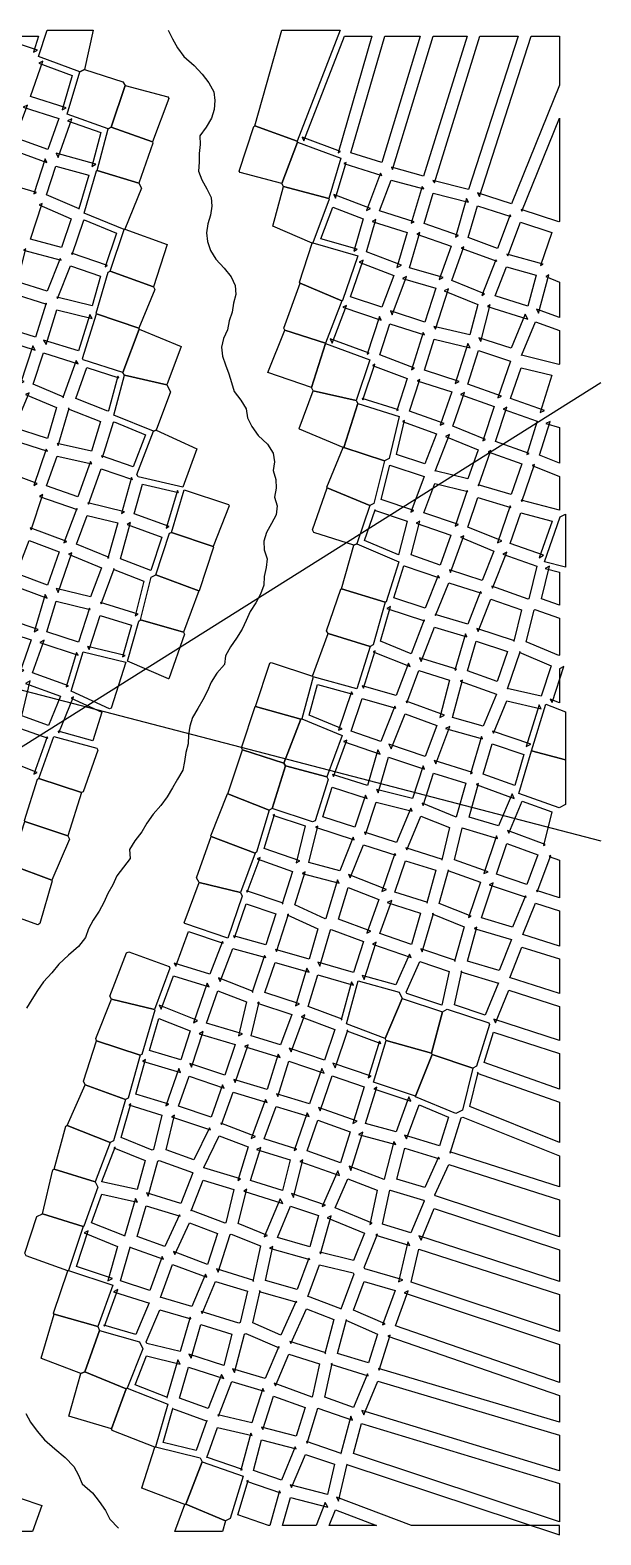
# Model space of a CAD drawing. Header units: metres. Extents: x -200 to 17000, y -360 to 16840.
# Drawn here: x 10521 to 17000, y -238 to 16840 of the extents above; entities that cross this region are included whole.
import ezdxf

# ---------------------------------------------------------------- set-up
doc = ezdxf.new("R2010")
doc.units = ezdxf.units.M
for name, color, linetype in [('AREAS_VERDES', 3, 'CONTINUOUS'), ('EIXOS_VIARIOS', 1, 'CONTINUOUS'), ('HIDROGRAFIA', 5, 'CONTINUOUS'), ('PRACAS', 8, 'CONTINUOUS'), ('QUADRAS', 7, 'CONTINUOUS')]:
    doc.layers.add(name, color=color, linetype=linetype)

msp = doc.modelspace()

# ---------------------------------------------------------------- linework, layer by layer
at = {"layer": 'AREAS_VERDES'}
for points in [[(11084.48, 16366.41), (10615.69, 16540.13), (10714.09, 16840), (11235.62, 16840), (11137.94, 16393.67)], [(14041.78, 16840), (13550.86, 15580.62), (13072.39, 15751.92), (13377.42, 16840)], [(11440.37, 15738.09), (11407.23, 15721.18), (10942.23, 15885.78), (11084.48, 16366.41), (11137.94, 16393.67), (11574, 16252.85), (11598.56, 16209.58)], [(11440.37, 15738.09), (11598.56, 16209.58), (12083.24, 16082.74), (12094.55, 16063.48), (11910.35, 15570.13)], [(11755.41, 15102.3), (11283.21, 15246.55), (11407.23, 15721.18), (11440.37, 15738.09), (11910.35, 15570.13), (11916.11, 15557.86)], [(12895.76, 15237.24), (13060.66, 15745.74), (13072.39, 15751.92), (13550.86, 15580.62), (13556.45, 15567.9), (13377.88, 15097.76), (12904.12, 15222.15)], [(13377.88, 15097.76), (13556.45, 15567.9), (14049.2, 15386.22), (13912.34, 14927.51), (13395.74, 15064.42)], [(11133.54, 14760.74), (11275.24, 15241.99), (11283.21, 15246.55), (11755.41, 15102.3), (11784.46, 15044.73), (11597.05, 14579.85), (11588.68, 14575.88)], [(13277.86, 14616.54), (13395.74, 15064.42), (13912.34, 14927.51), (13915.78, 14920.36), (13730.25, 14424.75), (13721.22, 14420.06)], [(11430.7, 14104.85), (11588.68, 14575.88), (11597.05, 14579.85), (12077.33, 14407.09), (11922.02, 13927.14)], [(13579.24, 13980.04), (13721.22, 14420.06), (13730.25, 14424.75), (14242.79, 14276.83), (14068.88, 13770.93), (14059.02, 13766.69), (13585.97, 13966.66)], [(11272.95, 13626.3), (11406.68, 14091.14), (11430.7, 14104.85), (11922.02, 13927.14), (11938.12, 13895.33), (11756.19, 13456.16), (11276.47, 13619.4)], [(13399.58, 13458.52), (13585.97, 13966.66), (14059.02, 13766.69), (13873.94, 13285.17), (13412.22, 13434.67)], [(11114.15, 13112.06), (11276.47, 13619.4), (11756.19, 13456.16), (11760.41, 13446.63), (11575.32, 12953.12), (11122.38, 13097.34)], [(11575.32, 12953.12), (11760.41, 13446.63), (12234.06, 13249.49), (12074.2, 12815.52), (11592.05, 12923.96)], [(13219.37, 12953.58), (13412.22, 13434.67), (13873.94, 13285.17), (13875.39, 13282.13), (13715.46, 12782.57)], [(13715.46, 12782.57), (13875.39, 13282.13), (14375.9, 13096.81), (14223.12, 12638.11), (13732.32, 12747.57)], [(11469.97, 12470.66), (11592.05, 12923.96), (12074.2, 12815.52), (12115.24, 12735.51), (11950.4, 12299.3), (11921.56, 12286.89)], [(13576.86, 12317.92), (13732.32, 12747.57), (14223.12, 12638.11), (14242.66, 12602.31), (14080.4, 12104.65), (14073.04, 12101.27), (13579.32, 12312.57)], [(14080.4, 12104.65), (14242.66, 12602.31), (14710.05, 12455.86), (14597.15, 11978.59), (14544.26, 11950.31)], [(11732.86, 11796.01), (11921.56, 12286.89), (11950.4, 12299.3), (12413.05, 12087.19), (12254.81, 11650.83), (11746.56, 11770.71)], [(13889.35, 11652.06), (14073.04, 12101.27), (14080.4, 12104.65), (14544.26, 11950.31), (14423.99, 11468.49), (14379.14, 11444.93), (13891.95, 11646.24)], [(12124.89, 11139.34), (12268.91, 11621.87), (12771.45, 11456.73), (12779.27, 11440.86), (12598.79, 10981.05)], [(13727.44, 11167.56), (13891.95, 11646.24), (14379.14, 11444.93), (14227.86, 11009.05), (14196.12, 10992.74), (13743.02, 11138.73)], [(16537.77, 11316.93), (16600, 11346.88), (16600, 10743.98), (16358.09, 10804.37)], [(11949.74, 10657.94), (12104.53, 11128.85), (12124.89, 11139.34), (12598.79, 10981.05), (12602.73, 10972.56), (12440.69, 10477.43), (12436.74, 10475.59)], [(14196.12, 10992.74), (14227.86, 11009.05), (14704.89, 10806.58), (14563.72, 10353.2), (14551.73, 10346.36), (14054.03, 10498.32)], [(12262.35, 10008.86), (11776.14, 10146), (11894.68, 10630.92), (11949.74, 10657.94), (12436.74, 10475.59)], [(13887.2, 10022.68), (14048.64, 10495.53), (14054.03, 10498.32), (14551.73, 10346.36), (14413.94, 9862.37), (14379.67, 9845.4), (13903.34, 9991.03)], [(11756.11, 10133.74), (11776.14, 10146), (12262.35, 10008.86), (12273.7, 9985.68), (12097.02, 9478.22), (12093.09, 9476.36), (11628.13, 9677.73)], [(13727.27, 9508.96), (13903.34, 9991.03), (14379.67, 9845.4), (14230.15, 9364.32), (13732.18, 9499.31)], [(10987.35, 9336.27), (11125.38, 9784.43), (11608.04, 9667.69), (11440.67, 9145.58), (11421.89, 9136.37)], [(13240.9, 9656.04), (13257.29, 9664.33), (13727.27, 9508.96), (13732.18, 9499.31), (13603.7, 9022.39), (13595.19, 9018.26), (13080.54, 9164.31)], [(12920.51, 8695.25), (13077.07, 9162.4), (13080.54, 9164.31), (13595.19, 9018.26), (13400.66, 8521.64), (12932.5, 8672.29)], [(16600, 8557.27), (16211.28, 8661.73), (16374.84, 9190.24), (16600, 9102.67)], [(13400.66, 8521.64), (13595.19, 9018.26), (13603.7, 9022.39), (14063.17, 8835.91), (13887.95, 8366.57), (13418.37, 8489.49)], [(10620.69, 8345.25), (10789.87, 8822.83), (11280.29, 8689.04), (11289.79, 8669.17), (11121.97, 8195.58), (11103.99, 8187.08)], [(13235.12, 7988.78), (12765.39, 8172.51), (12932.5, 8672.29), (13400.66, 8521.64), (13418.37, 8489.49), (13270.39, 8006.18)], [(16067.54, 8176.71), (16211, 8661.58), (16211.28, 8661.73), (16600, 8557.27), (16600, 8052.71), (16528.03, 8014.76), (16068.14, 8175.47)], [(13727.3, 7853.35), (13270.39, 8006.18), (13418.37, 8489.49), (13887.95, 8366.57), (13903.34, 8335.85), (13755.48, 7867.66)], [(10605.28, 8338.02), (10620.69, 8345.25), (11103.99, 8187.08), (10950.17, 7694.49), (10462.51, 7857.96), (10456.97, 7869.53)], [(12573.02, 7693.96), (12761.28, 8170.61), (12765.39, 8172.51), (13235.12, 7988.78), (13091.34, 7509.39), (13074.38, 7500.52), (12576.42, 7686.55)], [(10302.85, 7366.93), (10462.51, 7857.96), (10950.17, 7694.49), (10969.56, 7656.33), (10767.8, 7192.18)], [(12411.39, 7218.11), (12576.42, 7686.55), (13074.38, 7500.52), (12908.77, 7052.79), (12438.91, 7165.58)], [(10298.86, 7365.2), (10302.85, 7366.93), (10767.8, 7192.18), (10771.57, 7183.86), (10632.37, 6699.26), (10610.81, 6687.28), (10129.64, 6859.92), (10115.16, 6887.78)], [(12271.68, 6709.86), (12438.91, 7165.58), (12908.77, 7052.79), (12928.65, 7012.58), (12764.01, 6534.43), (12276.35, 6699.33)], [(11615.98, 6366.39), (11641.94, 6378.91), (12098.02, 6212.62), (12106.31, 6194.77), (11931.77, 5725.62), (11443.61, 5843.41), (11427.08, 5877.41)], [(14243.25, 6049), (14710.81, 5922.07), (14745.55, 5850.9), (14551.65, 5394.35), (14111.6, 5560.31)], [(11443.61, 5843.41), (11931.77, 5725.62), (11935.75, 5717.85), (11788.91, 5213.92), (11771.62, 5204.7), (11276.63, 5369.25), (11265.81, 5394.19)], [(14551.65, 5394.35), (14745.55, 5850.9), (15201.55, 5696.96), (15076.61, 5229.91), (14562.65, 5372.82)], [(15201.55, 5696.96), (15255.95, 5729.85), (15727.26, 5571.86), (15734.53, 5556.32), (15589.04, 5079.97), (15547.09, 5058.71), (15083.82, 5215.32), (15076.61, 5229.91)], [(11276.63, 5369.25), (11771.62, 5204.7), (11635.48, 4718.82), (11605.66, 4704.25), (11147.38, 4868.96), (11127.31, 4913.05)], [(14562.65, 5372.82), (15076.61, 5229.91), (15083.82, 5215.32), (14894.24, 4739.86), (14417.15, 4900.34)], [(15083.82, 5215.32), (15547.09, 5058.71), (15429.13, 4581.01), (15354.74, 4544.53), (14896.66, 4734.58), (14894.24, 4739.86)], [(11147.38, 4868.96), (11605.66, 4704.25), (11468.14, 4232.27), (11430.64, 4214.17), (10942.93, 4408.38)], [(10927.14, 4401.27), (10942.93, 4408.38), (11430.64, 4214.17), (11259.97, 3768.77), (10794.4, 3913.72)], [(10794.4, 3913.72), (11259.97, 3768.77), (11288.44, 3708.99), (11130.88, 3265.56), (11121.9, 3261.18), (10660.16, 3405.04), (10777.47, 3904.53)], [(10660.16, 3405.04), (11121.9, 3261.18), (10958.42, 2762.93), (10951.03, 2759.09), (10475.24, 2929.74), (10461.23, 2958.02), (10598.92, 3374.99)], [(10958.42, 2762.93), (11460.42, 2596.13), (11288.19, 2125.77), (10794.91, 2265.2), (10788.64, 2277.09), (10951.03, 2759.09)], [(10794.91, 2265.2), (11288.19, 2125.77), (11310.18, 2081.96), (11142.39, 1611.99), (11096.67, 1592.14), (10651.84, 1762.06), (10648.22, 1768.63)], [(11310.18, 2081.96), (11761.59, 1951.53), (11799.43, 1875.05), (11623.78, 1426.69), (11610.45, 1420.85), (11142.39, 1611.99)], [(11142.39, 1611.99), (11610.45, 1420.85), (11445.48, 966.24), (10960.87, 1108.85), (11096.67, 1592.14)], [(11610.45, 1420.85), (11623.78, 1426.69), (12083.49, 1246.71), (11942.96, 760.18), (11935.91, 756.12), (11454.31, 946.45), (11445.48, 966.24)], [(11942.96, 760.18), (12451.33, 636.7), (12473.84, 589.31), (12286.98, 110.3), (12279.2, 107.16), (11789.94, 293.12), (11788.07, 296.98), (11935.91, 756.12)], [(12473.84, 589.31), (12938.01, 429.91), (12791.64, -53.81), (12740.39, -78.84), (12286.98, 110.3)], [(10010.03, -200), (10159.18, 260.39), (10652.7, 94.58), (10549.88, -200)], [(12286.98, 110.3), (12740.39, -78.84), (12706.21, -200), (12162.29, -200), (12279.2, 107.16)]]:
    msp.add_lwpolyline(points, close=True, dxfattribs=at)
at = {"layer": 'EIXOS_VIARIOS'}
for points in [[(-200, 1640), (6000, 5840), (10000, 8440), (17000, 12840)], [(-200, 12440), (7000, 10240), (17000, 7640)]]:
    msp.add_lwpolyline(points, dxfattribs=at)
at = {"layer": 'HIDROGRAFIA'}
for points in [[(12088.65, 16840), (12137.43, 16740), (12194.96, 16640), (12264.26, 16540), (12384.71, 16440), (12475.11, 16340), (12548.17, 16240), (12607.49, 16140), (12617.24, 16040), (12608.55, 15940), (12579.57, 15840), (12520.33, 15740), (12445.89, 15640), (12451.44, 15540), (12440.17, 15440), (12439.66, 15340), (12434.1, 15240), (12470.91, 15140), (12526.5, 15040), (12576.26, 14940), (12584.27, 14840), (12568.79, 14740), (12537.54, 14640), (12525.18, 14540), (12533.54, 14440), (12569.65, 14340), (12629.44, 14240), (12724.22, 14140), (12803.12, 14040), (12848.75, 13940), (12855.42, 13840), (12831.32, 13740), (12814.2, 13640), (12779.16, 13540), (12761.1, 13440), (12714.92, 13340), (12693.86, 13240), (12706.3, 13140), (12740.01, 13040), (12776.38, 12940), (12806.11, 12840), (12838.75, 12740), (12912.12, 12640), (12973.07, 12540), (12987.65, 12440), (13036.57, 12340), (13109.95, 12240), (13217.21, 12140), (13280.76, 12040), (13296.59, 11940), (13281.69, 11840), (13311.24, 11740), (13314.24, 11640), (13293.47, 11540), (13325.67, 11440), (13313.6, 11340), (13262.53, 11240), (13204.29, 11140), (13174.94, 11040), (13176.85, 10940), (13212.71, 10840), (13202.47, 10740), (13176.37, 10640), (13173.76, 10540), (13137.88, 10440), (13084.66, 10340), (13019.1, 10240), (12973.54, 10140), (12926.35, 10040), (12865.47, 9940), (12796.05, 9840), (12737.55, 9740), (12725.79, 9640), (12641.58, 9540), (12576.56, 9440), (12536.12, 9340), (12480.18, 9240), (12425.09, 9140), (12362.76, 9040), (12334.68, 8940), (12317.34, 8840), (12315.57, 8740), (12288.09, 8640), (12273.13, 8540), (12254.87, 8440), (12193.89, 8340), (12139.03, 8240), (12077.82, 8140), (12003.87, 8040), (11917.77, 7940), (11845.51, 7840), (11789.48, 7740), (11711.15, 7640), (11651.25, 7540), (11657.58, 7440), (11580.08, 7340), (11504.49, 7240), (11459.49, 7140), (11405.34, 7040), (11358.26, 6940), (11305.99, 6840), (11237.47, 6740), (11185.55, 6640), (11150.9, 6540), (11070.47, 6440), (10956.85, 6340), (10845.55, 6240), (10768.33, 6140), (10671.84, 6040), (10603.38, 5940), (10540.32, 5840), (10480.5, 5740)], [(10471.63, 1140), (10524.51, 1040), (10599.99, 940), (10684.49, 840), (10800.44, 740), (10918.39, 640), (11017.26, 540), (11068.77, 440), (11111.22, 340), (11229.42, 240), (11306.6, 140), (11375.92, 40), (11427.66, -60), (11525.37, -160)]]:
    msp.add_lwpolyline(points, dxfattribs=at)
at = {"layer": 'PRACAS'}
for points in [[(10840.51, 12125.41), (10965.7, 12549.02), (10952.04, 12542.56), (11322.09, 12396.32), (11219.24, 12061.37), (10827.69, 12149.43)], [(15294.47, 10685.88), (15443.76, 11101.78), (15406.41, 11083.62), (15785.99, 10928.13), (15652.55, 10592.66), (15280.35, 10712.59)], [(15769.58, 10508.12), (15931.69, 10915.65), (15886.76, 10893.65), (16272.52, 10757.84), (16182.45, 10385.58), (16175.47, 10381.81), (15760.35, 10527.97)], [(12678.97, 6041.17), (12823.54, 6416.1), (13196.97, 6313.75), (13183.16, 6337.09), (13039.84, 5922.81), (13054.56, 5930.37), (12658.85, 6082.21)], [(12955.64, 5303.25), (13358.82, 5180.15), (13337.57, 5219.6), (13212.22, 4816.24), (12831.92, 4931.34), (12849.79, 4894.7), (12997.24, 5325.4)], [(12825.86, 4786.91), (13210.96, 4670.34), (13192.58, 4703.58), (13031.41, 4262.42), (13078.12, 4284.12), (12686.04, 4434.81), (12693.69, 4417.73)], [(13312.3, 4623.31), (13689.11, 4508.85), (13667.32, 4550.94), (13520.17, 4126.18), (13549.41, 4141.32), (13178.21, 4256.26)], [(15109.07, 3464.82), (16530, 2997.28), (16530, 2638.35), (14933, 3154.37), (14958.48, 3106.97)], [(12802.91, 3176.35), (13135.8, 3041.52), (13047.88, 2642.92), (13060.81, 2650.9), (12638.63, 2780.26), (12654.16, 2744.8), (12792.27, 3171.62)], [(12138.48, 2832.5), (12527.09, 2685.97), (12511.19, 2722.28), (12356.02, 2355.71), (11998.81, 2460.85), (12001.24, 2456.52)]]:
    msp.add_lwpolyline(points, close=True, dxfattribs=at)
at = {"layer": 'QUADRAS'}
for points in [[(10617.45, 16770), (10558.65, 16590.81), (10605.58, 16612.62), (10177.3, 16752.15), (10168.99, 16770)], [(13626.61, 15582.23), (14089.62, 16770), (14401.74, 16770), (14016.05, 15447.88), (14043.49, 15462.93), (13608.57, 15623.29)], [(14161.6, 15446.91), (14547.57, 16770), (14950.17, 16770), (14513.53, 15337.68)], [(14635.68, 15258.25), (15096.53, 16770), (15480.98, 16770), (14986.87, 15184.01), (14621.81, 15282.83)], [(15109.9, 15108.23), (15627.61, 16770), (16061.95, 16770), (15498.64, 15030.83), (15094.08, 15134.18)], [(16530, 16214.21), (15985.89, 14869.36), (15599.86, 14992.8), (15620.66, 14953.21), (16209.11, 16770), (16530, 16770)], [(10930.01, 15958.21), (10526.2, 16084.66), (10666.43, 16486.52), (10618.72, 16464.35), (10998.78, 16323.52), (10883.6, 15934.34)], [(10721.52, 15483), (10315.24, 15633.6), (10339.02, 15587.13), (10490.57, 15988.05), (10441.94, 15964.34), (10846.39, 15837.69)], [(10839.28, 15395.9), (10993.27, 15833.31), (10947.36, 15809.7), (11323.24, 15676.65), (11222.93, 15292.73), (11265.86, 15317.26), (10818.57, 15441.62)], [(16530, 14666.67), (16524.04, 14663.42), (16094.07, 14804.67), (16103.5, 14786.75), (16530, 15840.93)], [(10196.35, 15087.92), (10311.62, 15485.63), (10712.21, 15337.14), (10693.3, 15378.87), (10563.44, 14982.71), (10595.33, 14998.38), (10180.43, 15117.82)], [(10707.2, 14971.83), (10813.99, 15297.59), (11188.01, 15193.59), (11075.7, 14812.14), (11076.51, 14812.48)], [(13987.15, 14933.4), (14108.06, 15338.67), (14082.75, 15324.79), (14512.67, 15191.36), (14498.31, 15216.83), (14341.02, 14793.42), (14383.47, 14815.38), (13966.87, 14975.7)], [(14488.47, 14788.32), (14618.61, 15138.66), (14988.41, 15038.56), (14973.08, 15063.72), (14847.22, 14647.45), (14879.65, 14665.07)], [(10527.31, 14467.06), (10659.37, 14873.86), (10622.67, 14855.83), (10989.05, 14697.75), (10877.03, 14372.87)], [(14992.31, 14643.59), (15096.75, 14989.01), (15497.49, 14886.63), (15476.16, 14927.24), (15349.63, 14489.69), (15382.54, 14507.02)], [(13822.32, 14471.03), (13956.57, 14829.66), (14302.24, 14696.64), (14193.8, 14329.97), (14234.78, 14351.99)], [(14338.07, 14324.16), (14446.36, 14690.29), (14403.73, 14668.24), (14800.43, 14543.24), (14683.39, 14145.11), (14735.86, 14170.42)], [(15493.96, 14484.83), (15598.47, 14846.26), (15977.81, 14724.96), (15968.72, 14742.24), (15826, 14362.76)], [(10989.95, 14308.69), (10997.66, 14293.24), (11132.45, 14684.14), (11134.23, 14684.9), (11501.4, 14535.78), (11372.82, 14152.41), (11399.51, 14167.65)], [(14828.67, 14142.92), (14945.91, 14541.74), (14912.06, 14523.35), (15298.54, 14388.09), (15163.33, 14009.96), (15210.24, 14030.42)], [(15933.37, 14297.09), (15943.41, 14277.23), (16087.2, 14659.57), (16441.91, 14543.04), (16314.48, 14169.08), (16342.75, 14184.06)], [(10378.75, 13982.62), (10472.73, 14357.83), (10446.81, 14343.75), (10873.32, 14228.88), (10863.43, 14248.69), (10714.08, 13875.8)], [(15307.56, 13997.52), (15444.92, 14381.64), (15413.66, 14365.19), (15817.05, 14216.89), (15808.28, 14234.21), (15649.78, 13829.8), (15680.11, 13846.29)], [(14157.93, 13814.66), (14300.07, 14228.15), (14257.43, 14205.23), (14648.91, 14053.93), (14513.11, 13694.29)], [(10824.12, 13808.54), (10832.09, 13793.91), (10980.3, 14163.95), (11321.03, 14046.6), (11224.28, 13710.32)], [(14610.18, 13652.18), (14630.88, 13609.86), (14794.54, 14043.28), (14747.88, 14020.78), (15125.91, 13909.33), (15000.51, 13526.48)], [(15798.14, 13824.66), (15927.05, 14153.59), (16265.19, 14060.24), (16169.63, 13707.21)], [(16292.75, 13626.24), (16410.58, 14061.57), (16375.62, 14043.03), (16530, 13979.85), (16530, 13579.36), (16268.02, 13674.69)], [(10580.68, 13353.67), (10213.49, 13473.01), (10336.01, 13878.79), (10303.08, 13859.79), (10706.85, 13731.17), (10701.77, 13740.49)], [(15104.41, 13476.2), (15121.64, 13446.53), (15271.63, 13904.46), (15220.02, 13881.95), (15601.37, 13727.16), (15511.67, 13379.74)], [(10701.98, 13272.5), (10824.61, 13664.27), (11225.2, 13565.94), (11201, 13613.22), (11068.66, 13199.59), (10674.98, 13322.47)], [(13926.33, 13337.91), (13950.07, 13288.14), (14113.78, 13714.04), (14071.86, 13696.01), (14504.63, 13549.34), (14485.11, 13589.27), (14347.31, 13160.83), (14371.19, 13173.19)], [(15637.01, 13305.18), (15744.63, 13722.01), (15712.92, 13704.78), (16169.1, 13560.54), (16141.19, 13615.22), (15981.92, 13229.15), (15613.29, 13348.4)], [(14492, 13153.46), (14605.58, 13506.59), (14998.33, 13380.1), (14982.96, 13406.54), (14850.64, 12985.2), (14884.25, 13002.26)], [(16099.65, 13147.44), (16257.31, 13529.6), (16530, 13430.38), (16530, 13050.21), (16523.24, 13046.69), (16097.04, 13152.05)], [(10049.57, 13002.85), (10168.93, 13370.8), (10133.2, 13351.9), (10578.07, 13207.31), (10551.04, 13257.35), (10411.24, 12830.83), (10455.47, 12851.22)], [(14996.16, 12981.29), (15106.26, 13331.88), (15515.9, 13234.87), (15489.47, 13283.01), (15344.98, 12830.53), (15391.59, 12852.95)], [(10555.01, 12819.97), (10671.95, 13176.76), (11066.67, 13053.55), (11045.69, 13091.07), (10893.52, 12669.76), (10905.51, 12675.43)], [(15489.7, 12823.49), (15610.61, 13202.12), (15974.45, 13084.42), (15974.52, 13084.31), (15830.33, 12665.55), (15872.81, 12685.37)], [(11038.47, 12658.95), (11165.34, 13010.2), (11528.15, 12894.67), (11516.93, 12914.23), (11410.27, 12518.16), (11403.64, 12514.63)], [(14299.16, 12644.9), (14433.32, 13047.71), (14409.32, 13035.29), (14801.05, 12884.29), (14682.84, 12520.95), (14701.76, 12531.81), (14290.56, 12660.65)], [(15975.7, 12657.74), (16096.31, 13008.02), (16443.2, 12922.26), (16311.15, 12498.62), (16360.42, 12523.12)], [(14828.67, 12516.67), (14945.72, 12876.46), (14914.49, 12860.61), (15307.17, 12733.16), (15176.54, 12355.61), (15220.92, 12376.39)], [(10335.42, 12306.45), (10512.17, 12723.19), (10469.81, 12703.67), (10822.44, 12558.25), (10718.42, 12206.25), (10321.87, 12333.34)], [(15320.9, 12344.66), (15453.28, 12727.26), (15406.38, 12704.7), (15788.4, 12566.99), (15660.01, 12178.35), (15691.77, 12194.29)], [(15805.26, 12171.7), (15933.22, 12559.07), (15890.61, 12539.19), (16278.23, 12403.56), (16159.89, 12023.5), (16185.23, 12035.7)], [(11343.26, 11988.31), (11466.44, 12389.46), (11473.95, 12393.46), (11831.59, 12247.93), (11691.74, 11884.15), (11331.37, 12007.93)], [(14680, 12024.73), (14771.19, 12410.24), (14747.9, 12396.87), (15133.35, 12259.02), (15001.52, 11917.43)], [(16530, 11925.5), (16303.82, 12014.85), (16423.11, 12397.94), (16375.92, 12374.47), (16530, 12330.26)], [(10197.5, 11845.7), (10316.29, 12188.12), (10716.87, 12059.74), (10704.88, 12082.19), (10562.18, 11670.71), (10600.47, 11692.59)], [(15117.93, 11838.03), (15119.69, 11834.79), (15279.67, 12249.31), (15235.03, 12228.41), (15606.58, 12077.76), (15489.62, 11746.4)], [(10708.85, 11666.34), (10826.69, 12006.15), (11222.71, 11917.1), (11207.46, 11942.26), (11063.87, 11544.24)], [(15610.9, 11669.37), (15751.46, 12067.6), (15721.99, 12052.81), (16100.66, 11917.27), (15981.64, 11568.87), (15605.07, 11680.06)], [(11182.49, 11460.49), (11327.1, 11861.36), (11684.3, 11738.67), (11671.53, 11762.26), (11557.07, 11352.27), (11591.77, 11372.52), (11174.89, 11475.29)], [(14507.51, 11514.05), (14604.65, 11903.22), (14603.58, 11902.65), (14994.36, 11772.22), (14994.3, 11772.34), (14841.65, 11369.89), (14876.91, 11388.58)], [(16102.43, 11489.38), (16245.97, 11909.55), (16220.42, 11897.27), (16530, 11774.97), (16530, 11390.87), (16530.64, 11391.18), (16093.18, 11506.18)], [(11701.72, 11349.75), (11795.91, 11687.15), (12206.42, 11590.32), (12194.03, 11615.75), (12066.34, 11187.92), (12099.68, 11205.1)], [(15382.9, 11227.86), (14988.82, 11363.14), (15114.57, 11694.67), (15487.82, 11602.65), (15481.45, 11614.33), (15346.86, 11210.34)], [(10532.37, 11169.37), (10664.51, 11567.95), (10626.93, 11546.47), (11056.9, 11398.59), (11050.71, 11410.64), (10903.27, 11020.25), (10938.47, 11035.16), (10521.75, 11192.05)], [(15491.06, 11200.23), (15602.53, 11534.83), (15978.75, 11423.75), (15970.05, 11439.55), (15825.56, 11019.57), (15874.09, 11043.33)], [(11047.67, 11006.36), (11170.71, 11332.13), (11515.7, 11247.08), (11404.11, 10847.96), (11418.16, 10854)], [(14315.45, 11047.92), (14436.2, 11395.83), (14429.94, 11392.54), (14799.17, 11267.13), (14701.6, 10884.6), (14701.01, 10884.27)], [(15971.14, 11012.37), (16091.39, 11361.9), (16446.62, 11268.51), (16300.7, 10852.25), (16348.56, 10879.49)], [(11547.08, 10839.39), (11662.33, 11251.61), (11623.8, 11229.12), (12016.84, 11086.25), (11892.44, 10707.8), (11891.26, 10707.22)], [(14845.67, 10882.99), (14943.17, 11265.25), (14903.71, 11244.34), (15297.64, 11109.1), (15175.63, 10769.18)], [(10368.19, 10673.53), (10510.92, 11046.53), (10851.47, 10918.32), (10720.39, 10541.29)], [(10838.96, 10456.01), (10995.91, 10907.44), (10958.56, 10891.63), (11329.8, 10738.96), (11207.51, 10406.43), (10815.24, 10501.77)], [(14651.01, 10398.06), (14763.32, 10758.78), (14768.38, 10761.55), (15169.19, 10623.3), (15154.74, 10650.66), (15006.28, 10280.57)], [(11328.23, 10329.08), (11474.07, 10725.65), (11464, 10721.32), (11812.05, 10587.67), (11714.99, 10190.65), (11746.65, 10210.02), (11320.8, 10342.89)], [(16416.36, 10756.99), (16368.35, 10729.67), (16530, 10689.31), (16530, 10313.25), (16326.12, 10384.07)], [(10003.12, 10289.24), (10030.31, 10450.97), (10279.32, 10557.36), (10713.18, 10394.46), (10692.57, 10434.21), (10565.86, 10011.11), (10614.56, 10039.09), (10013.21, 10236.95)], [(15123.34, 10196.33), (15272.44, 10568.05), (15642.81, 10448.71), (15633.21, 10469.37), (15488.05, 10098.62), (15117.68, 10207.84)], [(10711.53, 10009.53), (10815.76, 10357.57), (11204.8, 10263.02), (11196.82, 10277.85), (11070.21, 9891.68)], [(14611.23, 10299.72), (14571.34, 10276.95), (14996.88, 10136.22), (14992.11, 10145.95), (14845.11, 9762.62), (14498.45, 9903.57)], [(15605.88, 10015.56), (15749.84, 10383.25), (16098.26, 10260.57), (16010.24, 9903.94), (16020.68, 9909.48), (15590.31, 10049.35)], [(16152.96, 9897.97), (16241.98, 10258.62), (16249.28, 10262.56), (16530, 10165.05), (16530, 9746.78), (16520.9, 9742.14)], [(9859.69, 9714.73), (9995.29, 10095.46), (10532.73, 9918.63), (10403.59, 9549.5), (10448.59, 9575.9)], [(11190.94, 9810.54), (11317.71, 10197.2), (11670.33, 10087.18), (11569.11, 9726.48), (11599.63, 9741.74), (11171.69, 9845.24)], [(10956.71, 9399.25), (10550.2, 9544.63), (10679.82, 9915.13), (10632.72, 9888.07), (11066.99, 9745.37), (11049.71, 9776.54), (10929.78, 9387.16)], [(14960.95, 9673.68), (15110.61, 10063.97), (15479.56, 9955.17), (15464.86, 9987.06), (15340.26, 9574.91), (15362.04, 9585.69), (14940.59, 9716.95)], [(14305.73, 9371.64), (14437.61, 9795.98), (14416.76, 9785.66), (14833.21, 9616.33), (14814.5, 9656.09), (14678.01, 9288.88), (14291.87, 9397.36)], [(15484.73, 9569), (15585.88, 9903.58), (15937.99, 9789.15), (15821.03, 9448.05)], [(15940.13, 9363.76), (16084.53, 9784.88), (16074.09, 9779.33), (16436.79, 9625.73), (16322.69, 9282.37), (15937.79, 9368.29)], [(14796.7, 9206.36), (14932.87, 9572.72), (15283.17, 9463.63), (15170.31, 9036.94), (15225.55, 9063.81), (14789.04, 9223.64)], [(16445.4, 9207.68), (16580.97, 9615.63), (16530, 9589.69), (16530, 9205), (16423.48, 9246.43)], [(10425.71, 9056.68), (10520.98, 9456.06), (10468.39, 9425.2), (10867.15, 9282.59), (10730.73, 8949.24)], [(13687.4, 9063.96), (13781.53, 9413.4), (14182.8, 9304.63), (14168.32, 9331.51), (14021.75, 8894.68), (14063.24, 8911.43)], [(15427.52, 9461.9), (15402.84, 9449.68), (15814.69, 9301.55), (15813.55, 9303.75), (15663.66, 8941.04), (15315.17, 9037.1)], [(10847.26, 8864.34), (11013.86, 9271.44), (10987, 9259.38), (11336.51, 9098.6), (11233.85, 8774.27), (10838.1, 8882.23)], [(14166.19, 8885.03), (14289.52, 9252.6), (14670.51, 9145.56), (14661.18, 9166.62), (14502.53, 8766.99)], [(15781.54, 8859.73), (15932.88, 9225.94), (16323.56, 9138.73), (16299.04, 9182.08), (16153.07, 8710.4), (16205.23, 8737.43), (15769.04, 8884.97)], [(14619.66, 8682.58), (14777, 9078.96), (15139, 8946.41), (15007.05, 8596.18), (14592.03, 8735.7)], [(10352.51, 8937.7), (10348.29, 8935.52), (10720.7, 8804.34), (10713.82, 8817.78), (10564.47, 8396.19), (10602.89, 8414.22), (10229.16, 8561.82)], [(15124.53, 8510.9), (15285.09, 8937.08), (15236.64, 8913.52), (15655.91, 8797.96), (15644.22, 8821.55), (15518.68, 8400.34), (15543.24, 8414.02), (15106.6, 8550.13)], [(13964.2, 8370.66), (14117.97, 8782.54), (14079.59, 8767.05), (14493.47, 8621.8), (14467.87, 8671.02), (14349.57, 8267.09), (13952.71, 8393.58)], [(16021.46, 8267.69), (15663.62, 8396.5), (15765.52, 8738.37), (16124.77, 8616.85)], [(14471.33, 8184.73), (14589.67, 8588.8), (14997.69, 8451.62), (14980.95, 8488.27), (14861.42, 8118.87), (14453.51, 8221.82)], [(14983.2, 8040.48), (15101.2, 8405.17), (15465.44, 8291.63), (15358.75, 7908.11), (15358.67, 7908.07), (14970.68, 8065.79)], [(14208.02, 7793.79), (13843.12, 7912.72), (13948.96, 8247.84), (14346.58, 8121.1), (14329.23, 8157.21)], [(15610.67, 8291.33), (15583.88, 8276.41), (16016.96, 8120.52), (15991.36, 8173.46), (15837.83, 7808.06), (15504.04, 7908)], [(14327.39, 7709.17), (14450.46, 8078.2), (14859.4, 7974.99), (14842.85, 8008.46), (14680.73, 7619.11), (14314.94, 7737.43)], [(15954.68, 7724.77), (16107.18, 8087.68), (16444.43, 7969.82), (16347.11, 7585.72), (16368.89, 7597.23), (15939.94, 7755.71)], [(13293.42, 7939.49), (13275.52, 7930.65), (13643.86, 7807.45), (13540.58, 7389.41), (13581.38, 7410.42), (13177.55, 7553.16)], [(14797.93, 7536.39), (14957.65, 7919.96), (15280.94, 7788.54), (15194.45, 7422.26), (15201.94, 7426.7), (14786.03, 7558.65)], [(13787.58, 7805.46), (13761.35, 7792.13), (14200.98, 7648.83), (14187.63, 7679.15), (14036.31, 7299.94), (13685.42, 7391.95)], [(15423.75, 7784.11), (15425.89, 7785.26), (15828.17, 7664.81), (15813.68, 7695.22), (15671.62, 7267.47), (15718.54, 7288.23), (15338.31, 7422.32)], [(14155.23, 7220.2), (14304.28, 7593.73), (14672.14, 7474.74), (14661.61, 7494.44), (14513.36, 7063.47), (14567.52, 7087.77), (14136.11, 7257.38)], [(16159.25, 7144.21), (15816.66, 7260.01), (15932.61, 7609.16), (16283.9, 7479.38)], [(13130.68, 7450.97), (13096.76, 7433.23), (13499.1, 7291.02), (13381.5, 6925.2), (13391.97, 6930.32), (12978.52, 7069.64), (12984.88, 7056.78)], [(15125.17, 7304.18), (15022.45, 6933.82), (15034.13, 6939.71), (14659.28, 7057.28), (14781.69, 7413.15)], [(16277.01, 7059.23), (16430.26, 7471.31), (16412.35, 7461.85), (16530, 7418.24), (16530, 6993.03), (16269.36, 7075.61)], [(13644.34, 7285.37), (13609.11, 7267.23), (14030.42, 7156.75), (14010.7, 7195.12), (13877.59, 6757.18), (13871.9, 6754.41), (13524.7, 6913.21)], [(15270.58, 7304.64), (15263.29, 7300.32), (15633.19, 7169.88), (15498.56, 6768.21), (15528.43, 6783.04), (15165.87, 6927.11)], [(14388.13, 6615.13), (14021.86, 6750.44), (14130.86, 7109.02), (14480.38, 6971.6), (14343.41, 6591.74)], [(15778.02, 7161.45), (15731.68, 7140.96), (16150.43, 6999.41), (16142.52, 7016.35), (15996.28, 6660.47), (15645.1, 6764.88)], [(12839.75, 6539.39), (12972.2, 6924.04), (13309.19, 6810.48), (13196.6, 6459.01), (12829.69, 6559.58)], [(14625.08, 6960.15), (14574.09, 6937.28), (14953.88, 6818.16), (14850.44, 6463.27), (14490.05, 6585.69)], [(16112.89, 6575.91), (16259.2, 6931.97), (16530, 6846.17), (16530, 6445.32), (16112.39, 6577.07)], [(13454.46, 6805.04), (13440.04, 6797.98), (13788.72, 6638.5), (13688.27, 6294.07), (13306.02, 6404.38), (13319.05, 6382.35)], [(14972.03, 6380.11), (15098.96, 6815.61), (15085.02, 6808.58), (15447.44, 6664.58), (15339.58, 6273.51), (15350.87, 6279.98), (14956.41, 6411.57)], [(12173.73, 6215.79), (12318.6, 6611.15), (12714.24, 6477.36), (12704.59, 6496.74), (12561.01, 6124.41), (12156.81, 6252.22)], [(13931.39, 6627.66), (13939.5, 6631.62), (14305.73, 6496.33), (14191.98, 6145.08), (13785.43, 6262.25), (13811.37, 6216.11)], [(14450.82, 6489.93), (14405.89, 6466.43), (14847.31, 6316.48), (14829.18, 6353.01), (14671.64, 6005.24), (14290.21, 6108.78), (14313.64, 6066.33)], [(15590.76, 6657.69), (15562.17, 6643.49), (15985.57, 6517.6), (15985.04, 6518.83), (15847.09, 6168), (15485.17, 6274.79)], [(15964.96, 6085.19), (16101.95, 6433.56), (16530, 6298.52), (16530, 5904.98), (15963.79, 6087.69)], [(13304.34, 6259.15), (13688.97, 6148.15), (13662.88, 6194.55), (13534.13, 5765.39), (13577.46, 5788.25), (13186.16, 5917.55)], [(14788.16, 5923.18), (14944.37, 6268.01), (15276.78, 6157.11), (15193.91, 5774.14), (15193.15, 5773.68), (14795.63, 5907.87)], [(15420.31, 6158.41), (15408.28, 6151.51), (15838.8, 6024.48), (15836.99, 6028.34), (15687.14, 5659.14), (15337.62, 5776.3)], [(12008.12, 5730.1), (12148.7, 6107.95), (12552.98, 5980.12), (12532.33, 6022.25), (12374.76, 5574), (12422.73, 5598.95), (11986.08, 5773.13)], [(13785.63, 6116.49), (14190.43, 5999.83), (14168.31, 6039.93), (14052.11, 5608.62), (14064.92, 5615.12), (13678.6, 5759.77)], [(12650.25, 5935.56), (12976.71, 5810.29), (12887.36, 5425.5), (12932.36, 5449.46), (12522.07, 5570.9)], [(15803.62, 5573.85), (15953.77, 5943.81), (16530, 5757.87), (16530, 5374.01), (15785.01, 5613.62)], [(13102.67, 5797.7), (13492.75, 5668.8), (13364.26, 5324.87), (13031.32, 5426.53), (13119.52, 5806.34)], [(13597.62, 5640.6), (13981.23, 5496.96), (13863.88, 5148.54), (13461.69, 5284.4), (13483.48, 5243.94), (13640.02, 5662.97)], [(11981.4, 5624.27), (12339.78, 5481.31), (12233.36, 5153.25), (11875.53, 5260.96)], [(12438.85, 5449.53), (12850.09, 5327.81), (12730.59, 4978.77), (12334.27, 5113.47), (12353.79, 5070.79), (12484.32, 5473.18)], [(14115.77, 5483.92), (14501.63, 5338.4), (14487.39, 5366.27), (14359, 4949.34), (14393.11, 4966.64), (13958.63, 5115.87), (13983.26, 5064.38), (14126.39, 5489.31)], [(16530, 4820.24), (15675.54, 5123.54), (15780.73, 5467.93), (16530, 5226.95)], [(11796.38, 5138.57), (12228.3, 5008.56), (12207.81, 5053.37), (12060.82, 4631.15), (12094.25, 4649.04), (11721.23, 4765.4), (11830.95, 5157.01)], [(13458.7, 5137.63), (13857.46, 5002.94), (13832.59, 5054.94), (13693.61, 4653.8), (13316.79, 4768.27), (13334.16, 4736.86)], [(12326.43, 4968.27), (12724.06, 4833.12), (12706.55, 4869.02), (12575.5, 4502.96), (12207.34, 4626.21)], [(13951.43, 4970.32), (14311.51, 4846.64), (14183.17, 4429.97), (14234.77, 4457.21), (13792.73, 4613.22), (13813.69, 4572.74)], [(15607.36, 5010.77), (15593.91, 5003.96), (16530, 4671.68), (16530, 4214.2), (15511.67, 4623.29)], [(14422.63, 4824.64), (14843.2, 4683.18), (14820.97, 4731.75), (14674.41, 4335.62), (14329.68, 4430.05), (14456.51, 4841.82)], [(11641.21, 4643.71), (12017.84, 4526.23), (11922.32, 4134.71), (11908.54, 4127.6), (11552.97, 4273.18), (11664.2, 4654.95)], [(14794.88, 4257.76), (14937.05, 4642.03), (15269.22, 4504.22), (15169.21, 4177.06), (14771.64, 4297.85)], [(12124.35, 4506.36), (12566.96, 4358.18), (12556.71, 4381.06), (12380.38, 4018.83), (12065.7, 4131.75), (12162.01, 4526.52)], [(13786.4, 4466.99), (14153.31, 4337.49), (14042.7, 3985.45), (13666.04, 4119.54)], [(15431.96, 4504.44), (16530, 4063.32), (16530, 3713), (15284.69, 4108.03), (15290.72, 4095.66), (15412.81, 4495.05)], [(12668.79, 4291.45), (12994.63, 4166.23), (12877.92, 3785.74), (12909.04, 3804.68), (12493.56, 3929.45), (12493.09, 3930.49)], [(14249.72, 4306.8), (14671.63, 4191.22), (14650.04, 4228.45), (14540.85, 3797.78), (14538.48, 3796.56), (14142, 3947.5), (14162.02, 3898.13), (14298.5, 4332.54)], [(11470.48, 4155.68), (11827.87, 4009.35), (11736.92, 3681.29), (11336.94, 3769.94), (11336.08, 3771.76), (11486.07, 4163.2)], [(13092.25, 4136.32), (13472.42, 4018.6), (13386.97, 3670.33), (13024.29, 3785.51), (13138.48, 4157.8)], [(14774.73, 4150.59), (15166.17, 4031.66), (15157.55, 4049.34), (15000.64, 3704.48), (14685.35, 3798.06)], [(11987.81, 4010.96), (12364.13, 3875.92), (12366.9, 3869.73), (12231.79, 3522.56), (11841.32, 3644.53), (11861.64, 3607.15), (11971.22, 4002.4)], [(13582.36, 4000.72), (14034.63, 3839.72), (14012.71, 3893.78), (13837.36, 3487.72), (13873.82, 3505.76), (13486.94, 3636.16), (13511.51, 3590.38), (13616.53, 4018.42)], [(15272.93, 3964.88), (16530, 3566.12), (16530, 3144.66), (15120.95, 3608.3), (15115.88, 3619.71)], [(12484.54, 3785.98), (12834.92, 3680.76), (12741.86, 3302.42), (12733.42, 3298.67), (12344.44, 3449.04), (12349.28, 3438.43)], [(14126.3, 3803.67), (14461.6, 3676.03), (14376.51, 3286.15), (14403.69, 3300.52), (13983.9, 3473.92)], [(11333.69, 3627.27), (11740.36, 3537.13), (11717.98, 3578.29), (11591.43, 3153.48), (11593.7, 3154.58), (11219.32, 3305.4)], [(12946.22, 3663.41), (13388.88, 3522.83), (13360.84, 3575.05), (13178.72, 3143.57), (13214.7, 3160.61), (12884.09, 3294.52), (12979.86, 3683.89)], [(14608.1, 3674.95), (14988.27, 3562.12), (14993.33, 3550.74), (14841.02, 3188.8), (14520.09, 3287.45), (14604.22, 3672.95)], [(11840.2, 3498.21), (12222.63, 3378.75), (12215.61, 3394.12), (12049.99, 3033.84), (11735.68, 3147.36)], [(13477.57, 3491.58), (13793.71, 3385.02), (13695.54, 3031.74), (13328.01, 3137.24)], [(12328.73, 3305.01), (12648.31, 3181.47), (12535.38, 2832.47), (12149.12, 2978.11), (12163.51, 2945.61)], [(13894.04, 3359.56), (14316.64, 3185), (14193.4, 2876.97), (13810.37, 2969.16), (13818.87, 2952.68), (13937.98, 3381.3)], [(11179.19, 3211.23), (11133.58, 3189), (11512.17, 3036.49), (11403.65, 2645.7), (11454.63, 2671.82), (11046.67, 2807.37)], [(14445.07, 3164.04), (14832.94, 3044.82), (14810.41, 3086.74), (14702.47, 2633.85), (14752.17, 2656.66), (14319.76, 2781.37), (14312.25, 2797.16), (14462.78, 3173.4)], [(11653.74, 3028.11), (12034.81, 2890.47), (12021.55, 2920.44), (11881.72, 2537.37), (11548.37, 2643.61), (11655.36, 3028.89)], [(13238.91, 3017.17), (13695.72, 2886.04), (13686.39, 2904.12), (13552.94, 2548.58), (13192.5, 2648.61), (13277.86, 3035.61)], [(14935.21, 3006.53), (16530, 2491.22), (16530, 2069.47), (14845.62, 2630.6)], [(13806.63, 2826.06), (14187.02, 2734.51), (14194.13, 2719.56), (14046.91, 2325.28), (14049.75, 2326.59), (13670.72, 2470.43), (13672.09, 2467.63)], [(12627.25, 2637.32), (12987.81, 2526.84), (12906.9, 2173.69), (12888.64, 2163.88), (12461.15, 2297.46), (12473.23, 2273.47)], [(14312.98, 2637.62), (14666.01, 2535.81), (14521.39, 2144.05), (14550.13, 2157.45), (14191.33, 2311.82)], [(11469.12, 2521.93), (11876.93, 2391.96), (11873.9, 2397.36), (11721.29, 2036.03), (11359.02, 2140.71), (11364.33, 2130.12), (11516.73, 2546.33)], [(13120.58, 2523.28), (13546.89, 2404.97), (13542.62, 2413.7), (13368.06, 2028.58), (13049.22, 2167.97), (13132.28, 2530.49)], [(14766.75, 2509.31), (16530, 1921.91), (16530, 1490.49), (14667.49, 2135.55), (14813.36, 2530.7)], [(11991.91, 2316.95), (12347.26, 2212.35), (12337.06, 2232.61), (12223.75, 1842.74), (11847.74, 1935.25), (11838.55, 1953.83)], [(13656.6, 2326.05), (13968.62, 2207.64), (13866.02, 1821.06), (13878.85, 1828.56), (13470.98, 1956.48), (13479.71, 1935.78)], [(12459.25, 2151.38), (12811.31, 2041.37), (12718.54, 1684.52), (12322.18, 1813.56), (12347.45, 1766.72)], [(14103.51, 2197.2), (14465.63, 2041.4), (14363.16, 1713.82), (14011.19, 1822.27), (14111.7, 2201)], [(12955.9, 2041.09), (12971.17, 2049.29), (13349.68, 1883.83), (13343.05, 1899.52), (13188.27, 1536.42), (12817.97, 1648.13), (12842.43, 1604.66)], [(14580.97, 2017.36), (16530, 1342.33), (16530, 1039.68), (14474.72, 1651.87), (14484.45, 1632.63), (14608.87, 2030.37)], [(11842.24, 1792.43), (12225.36, 1698.17), (12198.66, 1747.67), (12074.39, 1319.95), (12080.71, 1322.98), (11714.5, 1466.35)], [(13458.63, 1813.62), (13805.33, 1704.89), (13722.04, 1325.15), (13723.38, 1325.84), (13290.26, 1483.48), (13304.94, 1453.1)], [(12320.93, 1666.74), (12719.95, 1536.83), (12693.53, 1583.79), (12542.66, 1196.26), (12218.38, 1313.78)], [(13935.04, 1699.24), (14360.13, 1568.26), (14348.96, 1590.32), (14192.85, 1209.14), (13865.04, 1323.63), (13949.24, 1707.54)], [(12812.53, 1503.54), (13178.42, 1393.15), (13164.41, 1422.15), (13039.63, 1032.47), (12652.41, 1124.28), (12659.24, 1109.8)], [(14466.62, 1508.21), (16530, 893.6), (16530, 490.77), (14284.93, 1173.09), (14309.18, 1123.78)], [(12136.59, 1194.52), (12532.1, 1051.18), (12527.84, 1060.21), (12406.55, 719.62), (12030.49, 810.96), (12142.02, 1197.11)], [(13284.07, 1336.75), (13641.88, 1206.52), (13542.83, 882.15), (13146.31, 985.98), (13162.38, 956.74)], [(13786.55, 1200.9), (13788.7, 1202), (14182.3, 1064.53), (14161.11, 1107.63), (14048.11, 684.6), (14051.43, 686.52), (13657.08, 820.01), (13665.24, 803.63)], [(16530, -90.68), (14192.91, 684.21), (14284.45, 1026.91), (16530, 344.45)], [(12648.37, 981.36), (13040.16, 888.47), (13024.69, 916.61), (12914.85, 496.48), (12933.41, 505.5), (12524.43, 645.95), (12527, 640.54)], [(13149.48, 840.43), (13541.64, 737.75), (13530.35, 760.45), (13373.02, 384.34), (13058.56, 492.66)], [(13646.67, 675.73), (13976.49, 564.09), (13896.82, 221.36), (13474.18, 329.46), (13489.42, 299.8)], [(14850.84, -130), (13998.57, 191.41), (14022.91, 145.44), (14120.35, 564.65), (14116.09, 562.19), (16530, -238.18), (16530, -130)], [(12978.99, 371.99), (13362.87, 239.76), (13351.52, 261.86), (13242.12, -130), (13225.97, -130), (12878.13, -9.66), (12996.14, 380.33)], [(13387.47, -130), (13475.32, 184.66), (13901.44, 75.67), (13871.99, 131.3), (13766.3, -130)], [(13917.32, -130), (13988.36, 45.64), (14454.09, -130)]]:
    msp.add_lwpolyline(points, close=True, dxfattribs=at)

doc.saveas('drawing.dxf')
